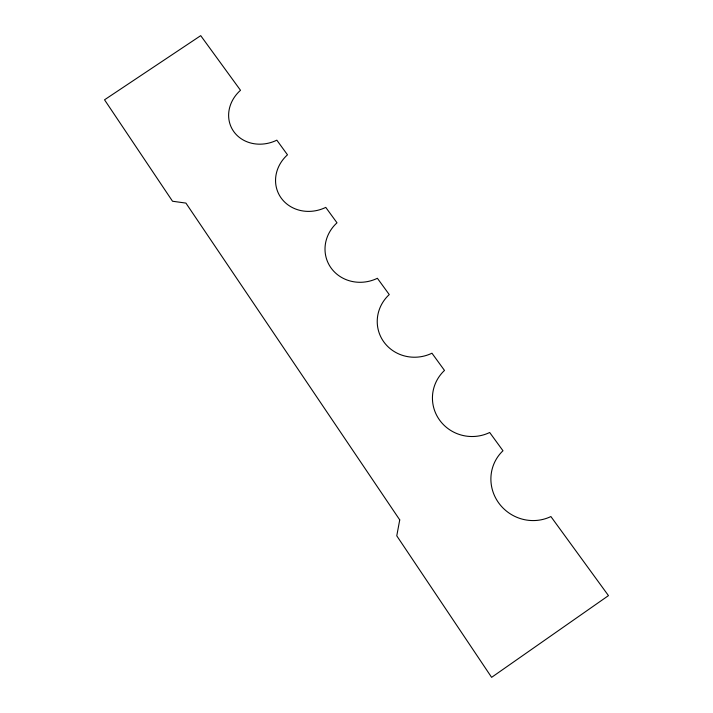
<?xml version="1.0" encoding="UTF-8"?>
<svg xmlns="http://www.w3.org/2000/svg" width="713" height="713" viewBox="0 0 713 713"><rect width="100%" height="100%" fill="white"/><g stroke="black" fill="none" stroke-linecap="round" stroke-linejoin="round"><path stroke-width="1.07" d="M399.735 519.884L396.767 535.828L491.613 677.35L608.465 595.622L550.891 516.551A41.407 40.053 29.9 0 1 498.797 503.066A41.407 40.053 29.9 0 1 502.977 450.75L489.688 432.497A39.554 38.413 2.1 0 1 439.707 420.242A39.554 38.413 2.1 0 1 444.493 370.439L431.953 353.211A38.261 36.47 -14.7 0 1 383.933 342.062A38.261 36.47 -14.7 0 1 389.253 294.576L377.391 278.284A37.165 34.554 -21 0 1 331.197 268.15A37.165 34.554 -21 0 1 336.999 222.804L325.77 207.385A36.149 32.771 -23.9 0 1 281.27 198.161A36.149 32.771 -23.9 0 1 287.482 154.81L276.831 140.176A35.204 31.105 -25.6 0 1 233.926 131.798A35.204 31.105 -25.6 0 1 240.504 90.293L200.718 35.65L104.535 99.802L172.528 201.244L185.915 203.089L399.735 519.884"/></g></svg>
